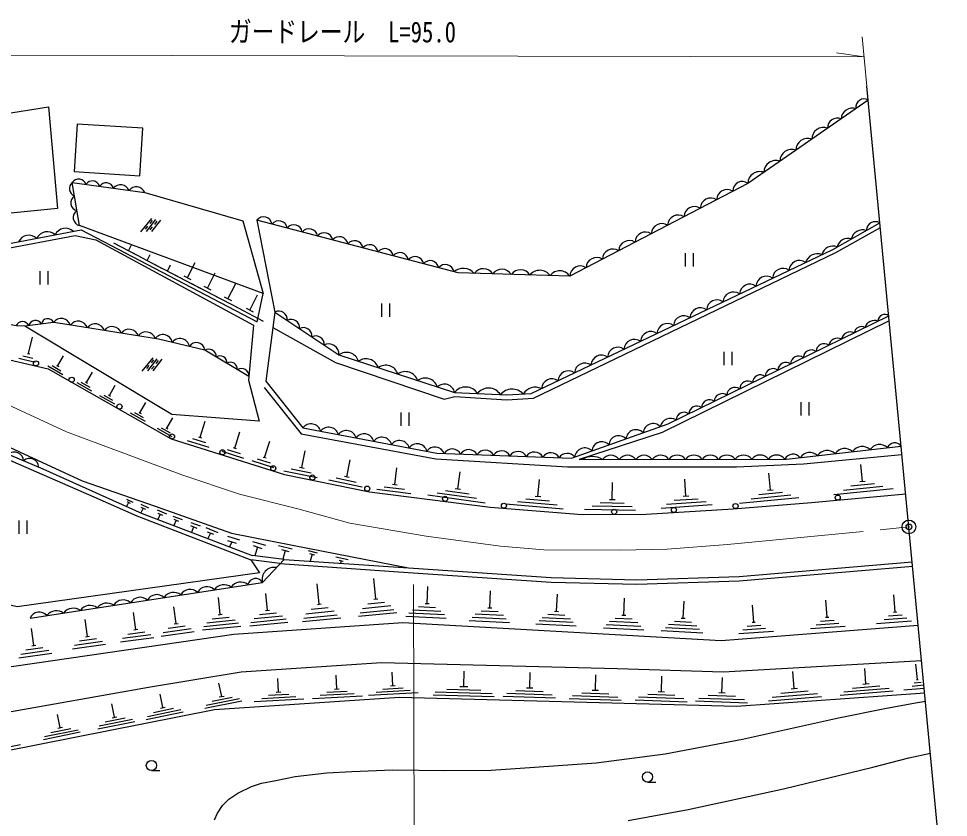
# Model space of a CAD drawing. Units: millimetres at full size, sheet at 1:1000; details may follow other scales. Extents: x 40000 to 680000, y 20000 to 380000.
# Drawn here: x 448677 to 530513, y 269080 to 339379 of the extents above; entities that cross this region are included whole.
import ezdxf
from ezdxf.enums import TextEntityAlignment as Align

# ---------------------------------------------------------------- set-up
doc = ezdxf.new("R2010")
doc.units = ezdxf.units.MM
doc.header["$LTSCALE"] = 1000
doc.header["$PDMODE"] = 32
doc.header["$PDSIZE"] = 500
doc.linetypes.add('CHAIN', pattern=[18.5, 12, -1.5, 3.5, -1.5])
doc.linetypes.add('DASHED', pattern=[7.5, 6, -1.5])
for name, color, linetype, lineweight in [('M-BGD', 7, 'Continuous', 25), ('M-BMK', 2, 'CHAIN', 13), ('M-BMK-OTRS', 5, 'Continuous', 25), ('M-BMK-SRVR', 3, 'Continuous', 25), ('M-STR-HTXT', 7, 'Continuous', 13)]:
    doc.layers.add(name, color=color, linetype=linetype, lineweight=lineweight)
doc.layers.add('M-OTRS', color=6, linetype='Continuous')
doc.styles.add('ＭＳ ゴシック', font='')
doc.styles.get('ＭＳ ゴシック').set_extended_font_data('MS Gothic')

msp = doc.modelspace()

# ---------------------------------------------------------------- linework, layer by layer
at = {"layer": 'M-BGD'}
for p, q in [((459446, 320618), (460393, 321792)), ((459929, 320648), (460758, 321703)), ((460413, 320638), (461183, 321654)), ((459842, 320838), (460060, 321108)), ((460247, 321340), (460465, 321609)), ((460258, 320780), (460476, 321050)), ((460655, 321273), (460873, 321542)), ((457015, 319643), (459676, 318256)), ((458345, 318950), (458623, 319482)), ((458663, 318784), (461323, 317397)), ((459993, 318091), (460270, 318623)), ((507358, 318731), (507358, 317557)), ((508058, 318731), (508058, 317557)), ((460442, 317857), (463102, 316470)), ((461772, 317163), (462050, 317695)), ((463532, 316584), (464225, 317914)), ((450536, 317165), (450536, 315992)), ((451236, 317165), (451236, 315992)), ((462063, 317011), (464723, 315625)), ((463222, 316746), (463842, 316422)), ((465293, 315666), (465986, 316996)), ((463824, 316093), (466484, 314707)), ((467095, 314727), (467788, 316057)), ((464983, 315828), (465603, 315504)), ((465626, 315154), (468286, 313767)), ((466784, 314888), (467405, 314565)), ((469017, 313724), (469711, 315055)), ((480621, 314299), (480621, 313126)), ((481321, 314299), (481321, 313126)), ((467548, 314152), (470209, 312765)), ((468707, 313886), (469328, 313563)), ((449559, 309896), (449912, 311354)), ((448689, 309489), (450147, 309136)), ((449051, 309710), (449926, 309498)), ((449457, 309920), (449661, 309871)), ((452115, 308800), (452634, 309712)), ((459565, 308365), (460512, 309538)), ((460048, 308394), (460877, 309450)), ((460366, 309086), (460584, 309356)), ((460532, 308384), (461302, 309400)), ((510749, 310063), (510749, 308889)), ((511449, 310063), (511449, 308889)), ((451255, 308806), (452559, 308064)), ((451620, 308840), (452402, 308395)), ((452024, 308852), (452206, 308748)), ((459961, 308584), (460179, 308854)), ((460377, 308527), (460595, 308797)), ((460774, 309019), (460992, 309289)), ((454651, 307356), (455171, 308268)), ((453792, 307362), (455095, 306620)), ((454156, 307396), (454939, 306951)), ((454560, 307408), (454743, 307304)), ((456669, 306208), (457188, 307120)), ((455809, 306214), (457113, 305472)), ((456174, 306248), (456956, 305803)), ((456577, 306260), (456760, 306156)), ((459361, 304675), (459880, 305588)), ((517531, 305631), (517531, 304458)), ((518231, 305631), (518231, 304458)), ((458501, 304681), (459805, 303939)), ((458866, 304715), (459648, 304270)), ((459270, 304727), (459452, 304623)), ((482316, 304719), (482316, 303545)), ((483016, 304719), (483016, 303545)), ((461733, 303325), (462252, 304238)), ((464648, 302534), (465096, 303965)), ((460873, 303331), (462177, 302589)), ((461238, 303365), (462020, 302920)), ((461642, 303377), (461824, 303273)), ((467699, 301578), (468147, 303010)), ((463514, 302260), (465423, 301662)), ((463985, 302427), (465131, 302068)), ((464514, 302576), (464781, 302492)), ((470327, 300755), (470776, 302187)), ((466565, 301305), (468474, 300707)), ((467037, 301471), (468182, 301113)), ((467565, 301620), (467833, 301536)), ((473604, 299870), (473903, 301340)), ((469194, 300481), (471102, 299884)), ((469665, 300648), (470810, 300290)), ((470194, 300797), (470461, 300713)), ((477564, 299066), (477863, 300536)), ((472015, 299581), (474955, 298984)), ((472662, 299756), (474426, 299397)), ((473398, 299912), (473810, 299829)), ((481781, 298365), (481972, 299853)), ((522948, 298655), (522800, 300147)), ((475975, 298776), (478915, 298179)), ((476623, 298951), (478386, 298592)), ((477358, 299107), (477770, 299024)), ((487339, 298002), (487542, 299489)), ((494387, 297330), (494515, 298825)), ((507413, 297357), (507309, 298853)), ((514845, 297895), (514697, 299387)), ((480217, 297960), (483193, 297580)), ((480851, 298182), (482636, 297953)), ((481573, 298392), (481990, 298338)), ((487096, 298035), (487582, 297969)), ((500925, 297066), (500951, 298566)), ((514601, 297871), (515089, 297919)), ((520420, 297500), (525654, 298019)), ((521266, 297885), (524749, 298230)), ((521933, 298253), (524023, 298460)), ((522704, 298631), (523192, 298679)), ((458180, 297081), (458725, 296820)), ((484698, 297455), (489737, 296767)), ((485524, 297645), (488992, 297171)), ((486258, 297847), (488339, 297563)), ((493316, 297121), (495408, 296942)), ((494143, 297351), (494631, 297309)), ((500680, 297070), (501170, 297062)), ((506386, 296985), (508481, 297130)), ((507168, 297340), (507657, 297373)), ((512123, 296721), (517356, 297239)), ((513163, 297125), (516645, 297470)), ((513830, 297493), (515919, 297700)), ((458357, 296805), (458178, 296454)), ((458220, 296871), (458493, 296740)), ((459437, 296632), (460106, 296313)), ((459437, 296389), (459841, 296200)), ((459639, 296294), (459442, 295886)), ((491567, 296668), (496597, 296238)), ((492593, 296881), (496080, 296583)), ((499165, 296496), (502665, 296436)), ((499870, 296784), (501970, 296748)), ((505230, 296303), (509720, 296614)), ((505708, 296637), (509200, 296879)), ((460865, 296155), (461692, 295796)), ((461140, 295777), (460927, 295309)), ((460941, 295862), (461338, 295691)), ((462257, 295591), (463066, 295291)), ((498486, 296208), (502961, 296131)), ((448710, 295202), (448710, 294028)), ((449410, 295202), (449410, 294028)), ((462336, 295330), (462747, 295164)), ((462541, 295247), (462337, 294767)), ((463815, 294757), (464353, 294544)), ((463825, 295043), (464644, 294737)), ((464084, 294650), (463903, 294165)), ((465170, 294603), (466218, 294148)), ((465278, 294218), (465841, 293994)), ((465559, 294106), (465337, 293615)), ((467063, 293828), (468128, 293522)), ((467068, 293443), (467812, 293211)), ((467440, 293327), (467244, 292882)), ((469269, 293363), (470399, 293038)), ((469313, 293013), (470093, 292757)), ((471554, 293000), (472763, 292719)), ((469703, 292885), (469455, 292093)), ((471816, 292650), (472457, 292482)), ((472136, 292566), (471943, 291798)), ((474154, 292569), (474968, 292362)), ((474277, 292293), (474730, 292178)), ((474504, 292236), (474343, 291631)), ((476589, 292012), (477698, 291783)), ((476881, 291708), (477236, 291629)), ((477059, 291669), (477011, 291450)), ((480114, 288311), (479938, 290103)), ((475144, 287844), (474967, 289635)), ((484633, 287899), (484702, 289397)), ((490141, 287525), (490212, 289023)), ((466423, 286935), (466276, 288428)), ((470592, 287296), (470444, 288789)), ((479940, 288294), (480289, 288329)), ((496031, 287223), (496101, 288721)), ((501948, 286883), (502018, 288381)), ((507160, 286614), (507245, 288111)), ((519840, 286698), (519733, 288194)), ((525824, 287166), (525716, 288662)), ((462544, 286132), (462338, 287618)), ((470417, 287279), (470766, 287313)), ((473970, 287005), (476458, 287250)), ((474433, 287412), (475925, 287560)), ((474970, 287827), (475318, 287861)), ((478731, 287090), (481709, 287384)), ((478941, 287472), (481429, 287718)), ((479403, 287880), (480896, 288027)), ((483356, 287357), (485853, 287241)), ((483869, 287634), (485368, 287564)), ((484458, 287907), (484807, 287891)), ((489378, 287261), (490876, 287190)), ((489967, 287533), (490316, 287517)), ((513379, 286259), (513271, 287755)), ((454748, 285007), (454542, 286492)), ((458989, 285612), (458783, 287098)), ((465238, 286216), (467726, 286461)), ((465706, 286563), (467199, 286711)), ((466249, 286918), (466597, 286953)), ((469120, 286247), (472240, 286554)), ((469406, 286576), (471894, 286822)), ((469875, 286924), (471367, 287071)), ((473666, 286312), (477035, 286644)), ((473789, 286625), (476711, 286913)), ((478604, 286776), (481972, 287108)), ((482756, 286785), (486304, 286617)), ((483014, 287073), (486167, 286926)), ((488606, 286696), (491592, 286555)), ((488865, 286984), (491362, 286867)), ((494754, 286682), (497251, 286564)), ((495267, 286958), (496766, 286888)), ((495856, 287231), (496206, 287214)), ((501184, 286618), (502683, 286548)), ((501773, 286891), (502123, 286874)), ((506986, 286624), (507335, 286604)), ((519263, 286355), (520460, 286441)), ((519701, 286688), (519980, 286708)), ((524870, 286496), (526864, 286639)), ((525247, 286824), (526444, 286910)), ((525684, 287156), (525964, 287176)), ((450016, 284214), (449810, 285699)), ((458816, 285588), (459163, 285636)), ((461388, 285366), (463865, 285709)), ((461843, 285732), (463328, 285938)), ((462371, 286108), (462718, 286156)), ((464869, 285576), (468237, 285909)), ((464991, 285890), (468031, 286190)), ((469016, 285935), (472384, 286267)), ((488340, 286409), (491888, 286241)), ((494204, 286107), (497752, 285940)), ((494487, 286394), (497489, 286253)), ((500149, 285766), (503697, 285599)), ((500382, 286056), (503429, 285912)), ((500671, 286342), (503168, 286224)), ((505627, 285799), (508592, 285632)), ((505879, 286085), (508375, 285944)), ((506395, 286357), (507892, 286272)), ((512424, 285589), (514419, 285732)), ((512802, 285917), (513999, 286003)), ((513239, 286249), (513518, 286269)), ((518369, 285690), (521441, 285910)), ((518886, 286028), (520881, 286171)), ((524185, 286146), (527258, 286367)), ((454046, 284607), (455532, 284812)), ((454575, 284983), (454921, 285031)), ((457656, 284519), (460570, 284923)), ((457833, 284846), (460310, 285189)), ((458287, 285212), (459773, 285418)), ((461211, 285039), (464125, 285442)), ((505239, 285520), (508887, 285315)), ((512054, 285262), (515127, 285482)), ((449314, 283814), (450800, 284019)), ((449843, 284190), (450189, 284238)), ((453414, 283913), (456328, 284317)), ((453592, 284241), (456068, 284584)), ((448683, 283120), (451597, 283524)), ((448860, 283448), (451337, 283791)), ((527783, 281223), (527655, 282567)), ((476697, 280388), (476632, 281586)), ((481620, 280662), (481555, 281861)), ((487863, 280596), (487902, 281945)), ((493661, 280485), (493709, 281834)), ((499445, 280280), (499492, 281629)), ((516939, 280420), (516821, 281915)), ((523254, 280831), (523147, 282177)), ((466550, 279721), (466312, 280897)), ((471558, 280114), (471494, 281312)), ((505254, 280150), (505302, 281499)), ((510573, 280057), (510621, 281406)), ((522975, 280809), (523533, 280853)), ((527337, 280638), (528332, 280733)), ((527510, 280926), (528108, 280983)), ((527714, 281217), (527853, 281230)), ((461386, 278738), (461148, 279915)), ((470672, 279826), (472469, 279922)), ((471348, 280102), (471768, 280125)), ((475224, 279829), (478220, 279989)), ((475811, 280100), (477608, 280196)), ((476487, 280377), (476906, 280399)), ((479461, 279826), (483855, 280061)), ((480147, 280103), (483143, 280263)), ((480734, 280375), (482531, 280471)), ((481410, 280651), (481829, 280674)), ((485349, 280128), (490346, 279984)), ((486356, 280369), (489355, 280283)), ((487513, 280606), (488213, 280586)), ((491643, 280016), (495641, 279875)), ((492452, 280258), (494851, 280173)), ((493381, 280495), (493941, 280475)), ((498236, 280052), (500635, 279968)), ((499165, 280290), (499725, 280270)), ((504046, 279922), (506444, 279838)), ((504974, 280160), (505534, 280140)), ((510293, 280067), (510853, 280047)), ((514993, 279664), (518981, 279980)), ((515767, 280026), (518159, 280216)), ((516660, 280398), (517218, 280442)), ((520981, 279838), (525655, 280209)), ((521303, 280134), (525291, 280451)), ((522079, 280467), (524472, 280657)), ((526595, 280296), (528390, 280468)), ((457129, 277896), (456892, 279072)), ((465071, 278688), (468314, 279343)), ((465175, 278954), (468115, 279548)), ((465715, 279308), (467480, 279664)), ((466344, 279680), (466756, 279763)), ((469400, 279277), (473793, 279512)), ((470086, 279554), (473081, 279714)), ((474538, 279551), (478932, 279787)), ((485160, 279863), (490520, 279709)), ((491340, 279756), (495925, 279595)), ((497124, 279551), (501709, 279390)), ((497427, 279811), (501425, 279670)), ((502933, 279421), (507518, 279259)), ((503237, 279681), (507234, 279540)), ((508252, 279328), (512837, 279166)), ((508555, 279588), (512553, 279446)), ((509364, 279829), (511763, 279745)), ((514673, 279338), (519348, 279708)), ((459907, 277705), (463150, 278361)), ((460010, 277971), (462951, 278565)), ((460551, 278325), (462315, 278682)), ((461180, 278697), (461591, 278780)), ((452344, 276974), (452106, 278150)), ((455650, 276862), (458894, 277518)), ((455754, 277128), (458695, 277722)), ((456295, 277482), (458059, 277839)), ((456924, 277854), (457335, 277937)), ((450969, 276207), (453909, 276801)), ((451509, 276561), (453273, 276917)), ((452138, 276933), (452550, 277016)), ((450865, 275941), (454108, 276596)), ((445597, 274840), (448841, 275496)), ((460364, 273196), (461114, 273196)), ((504026, 272189), (504776, 272189))]:
    msp.add_line(p, q, dxfattribs=at)
at = {"layer": 'M-BGD', "linetype": 'DASHED'}
for p, q in [((471681, 291411), (469106, 291757)), ((472036, 291787), (469230, 292119))]:
    msp.add_line(p, q, dxfattribs=at)
at = {"layer": 'M-BGD'}
for points in [[(427775, 324909), (438340, 325980), (437984, 329490), (451319, 331610), (452101, 322653), (439445, 321413), (439534, 320505), (435783, 320189), (435721, 320925), (431538, 320573), (431428, 321878), (428267, 321612)], [(453569, 325914), (459351, 325547), (459616, 329724), (453835, 330092)], [(436558, 302306), (444715, 301890), (455291, 297286), (459076, 295620), (469106, 291757), (469881, 290615), (448545, 287609), (446167, 288183), (442162, 292749), (438873, 298900), (438190, 300154)]]:
    msp.add_lwpolyline(points, close=True, dxfattribs=at)
for points in [[(523453, 332209), (512872, 324876), (497182, 316711), (487362, 316994), (469650, 321646)], [(454035, 321161), (453402, 324948), (459778, 324063), (468400, 321572), (470211, 315190)], [(469650, 321646), (471239, 313550), (470443, 307471)], [(454182, 320782), (469679, 312703), (470211, 315190), (454035, 321161)], [(471063, 312203), (476568, 309100), (486121, 305897), (487059, 306132), (491635, 305823), (493990, 305982), (520599, 318792), (524524, 320992)], [(471239, 313550), (476862, 309789), (487051, 306465), (491648, 306257), (493792, 306378), (520330, 319067), (524485, 321398)], [(426056, 320674), (428924, 318582), (439658, 318018), (454182, 320782)], [(428861, 317664), (439054, 317143), (439955, 317719), (453666, 320295), (455465, 319895), (469339, 312389), (468920, 307558), (469862, 303947), (462158, 304539), (449233, 312299)], [(468949, 307893), (465060, 310199), (460995, 311173), (452910, 312462), (451752, 312645), (449233, 312299), (448487, 312327), (437742, 314222), (433341, 314324), (429522, 316222)], [(470443, 307471), (473702, 303358), (485498, 301140), (497326, 300689), (505843, 303711), (525265, 313223)], [(525306, 312790), (505307, 302967), (498002, 300569)], [(434899, 312366), (451269, 308556), (462110, 302385), (472093, 299259), (479559, 297742), (490184, 296384), (498271, 295730), (503919, 295761), (511583, 296242), (518478, 296780), (526758, 297570)], [(470280, 306928), (473540, 302842), (485410, 300647), (497000, 299929), (511866, 299929), (517751, 300200), (526428, 301028)], [(411201, 290937), (433374, 304915), (440158, 304171), (444808, 303074), (454270, 298703), (460697, 296467), (467415, 294109), (472774, 293038), (482991, 291045)], [(435021, 303298), (440696, 302918), (445091, 302153), (450801, 299764)], [(498002, 300569), (516265, 300600), (526358, 301764)], [(450801, 299764), (459555, 295836), (469230, 292119)], [(449690, 286611), (470133, 289766), (472036, 291787)], [(471681, 291411), (482964, 290646), (495538, 289781), (503102, 289599), (512106, 289893), (527368, 291183)], [(472036, 291787), (482991, 291045), (495556, 290181), (503101, 289999), (512083, 290293), (527330, 291581)], [(417280, 276194), (446815, 282195), (467611, 285205), (482496, 286231), (510521, 284646), (527862, 286008)], [(410538, 273626), (412653, 272961), (416310, 272705), (435271, 276149), (460109, 280544), (468256, 281900), (480625, 282722), (501381, 282176), (510696, 281899), (528160, 282878)], [(410538, 273626), (412651, 270449), (428879, 271244), (465924, 278565), (482198, 279657), (511867, 278857), (528430, 280047)], [(465918, 268855), (466184, 269446), (466637, 270136), (467179, 270677), (467968, 271209), (469172, 271804), (470069, 272099), (471321, 272326), (473026, 272670), (475808, 272997), (477999, 273125), (481626, 273273), (486153, 273194), (490273, 273233), (494082, 273509), (499503, 273884), (505589, 274682), (512403, 275954), (520854, 277838), (524910, 278677), (527610, 279150), (528500, 279315)], [(502315, 268805), (507620, 269778), (515991, 271596), (523866, 273507), (527041, 274311), (528938, 274720)]]:
    msp.add_lwpolyline(points, dxfattribs=at)
for centre, radius in [((450207, 309034), 225), ((453349, 307601), 225), ((457555, 305237), 225), ((462178, 302600), 225), ((466613, 301211), 225), ((471091, 299809), 225), ((474541, 298991), 225), ((479362, 298011), 225), ((486213, 297118), 225), ((520770, 297225), 225), ((491393, 296512), 225), ((506352, 296139), 225), ((511778, 296483), 225), ((501094, 295971), 225), ((460364, 273646), 450), ((504026, 272639), 450)]:
    msp.add_circle(centre, radius, dxfattribs=at)
for centre, radius, start, end in [((523085, 331597), 714, 58.91807, 190.52498), ((522091, 330484), 1025, 73.49206, 175.95099), ((520737, 329771), 853, 67.08043, 182.36262), ((519522, 328761), 1040, 69.58825, 179.8548), ((518120, 327789), 1040, 69.58825, 179.8548), ((516717, 326817), 1040, 69.58825, 179.8548), ((515315, 325845), 1040, 69.58825, 179.8548), ((513912, 324873), 1040, 69.58825, 179.8548), ((453831, 324413), 686, 128.72378, 250.26849), ((453966, 324595), 666, 16.22753, 147.9784), ((455171, 324428), 666, 16.22753, 147.9784), ((456375, 324261), 666, 16.22753, 147.9784), ((512372, 324221), 824, 52.62571, 182.35918), ((457653, 323934), 819, 22.92806, 141.27787), ((459043, 323796), 783, 19.98918, 144.21675), ((511043, 323406), 931, 57.08882, 177.89607), ((453978, 323170), 708, 122.3494, 256.64286), ((509607, 322658), 931, 57.08882, 177.89607), ((454209, 321869), 729, 122.8052, 256.18707), ((508170, 321910), 931, 57.08882, 177.89607), ((470241, 321183), 751, 8.65365, 141.9132), ((506733, 321163), 931, 57.08882, 177.89607), ((452804, 319915), 1010, 46.74207, 154.80717), ((471574, 320833), 751, 8.65365, 141.9132), ((472907, 320483), 751, 8.65365, 141.9132), ((474240, 320133), 751, 8.65365, 141.9132), ((505296, 320415), 931, 57.08882, 177.89607), ((524082, 320715), 793, 59.47694, 179.10654), ((449591, 319304), 1010, 46.74207, 154.80717), ((451198, 319610), 1010, 46.74207, 154.80717), ((475572, 319783), 751, 8.65365, 141.9132), ((476905, 319433), 751, 8.65365, 141.9132), ((503860, 319667), 931, 57.08882, 177.89607), ((521648, 319095), 943, 70.44756, 168.13592), ((522958, 319764), 1019, 71.05036, 167.53312), ((478238, 319083), 751, 8.65365, 141.9132), ((479571, 318733), 751, 8.65365, 141.9132), ((502423, 318920), 931, 57.08882, 177.89607), ((520359, 318348), 1010, 68.74577, 164.62145), ((480904, 318383), 751, 8.65365, 141.9132), ((482237, 318033), 751, 8.65365, 141.9132), ((483569, 317683), 751, 8.65365, 141.9132), ((499549, 317424), 931, 57.08882, 177.89607), ((500986, 318172), 931, 57.08882, 177.89607), ((518999, 317559), 1126, 69.90764, 161.20188), ((484902, 317333), 751, 8.65365, 141.9132), ((486235, 316983), 751, 8.65365, 141.9132), ((498113, 316677), 931, 57.08882, 177.89607), ((517399, 317173), 920, 54.48324, 176.62628), ((487805, 316100), 1294, 41.22262, 129.76568), ((489581, 316390), 980, 31.77973, 144.9112), ((491215, 316343), 980, 31.77973, 144.9112), ((492850, 316296), 980, 31.77973, 144.9112), ((494553, 316112), 1117, 35.50757, 141.18336), ((496305, 316134), 1050, 33.31371, 143.37722), ((515947, 316479), 920, 54.48324, 176.62628), ((513043, 315090), 920, 54.48324, 176.62628), ((514495, 315785), 920, 54.48324, 176.62628), ((511591, 314396), 920, 54.48324, 176.62628), ((510139, 313702), 920, 54.48324, 176.62628), ((471584, 312890), 745, 354.8382, 117.59221), ((508686, 313007), 920, 54.48324, 176.62628), ((449019, 312102), 606, 23.74434, 157.71377), ((450161, 312226), 599, 27.1169, 168.50333), ((451244, 312419), 556, 23.90251, 171.71772), ((452435, 312129), 856, 19.06073, 142.95954), ((453927, 311893), 856, 19.06073, 142.95954), ((472671, 312163), 745, 354.8382, 117.59221), ((507234, 312313), 920, 54.48324, 176.62628), ((524017, 311917), 892, 70.53714, 161.65253), ((524913, 312738), 599, 54.09737, 178.0923), ((455419, 311657), 856, 19.06073, 142.95954), ((456911, 311421), 856, 19.06073, 142.95954), ((458403, 311185), 856, 19.06073, 142.95954), ((459896, 310949), 856, 19.06073, 142.95954), ((473758, 311436), 745, 354.8382, 117.59221), ((504330, 310924), 920, 54.48324, 176.62628), ((505782, 311619), 920, 54.48324, 176.62628), ((521890, 310990), 813, 65.99325, 166.19643), ((522862, 311625), 650, 61.66235, 170.52732), ((461378, 310736), 834, 10.26347, 143.84801), ((462877, 310382), 844, 9.59116, 143.44824), ((474844, 310709), 745, 354.8382, 117.59221), ((502878, 310230), 920, 54.48324, 176.62628), ((520768, 310446), 809, 65.68696, 166.50271), ((464334, 310151), 727, 3.77993, 149.25947), ((465404, 309619), 674, 357.99558, 120.66961), ((475962, 309855), 902, 355.75743, 116.67298), ((501426, 309536), 920, 54.48324, 176.62628), ((518448, 309513), 707, 54.22701, 177.96266), ((519568, 310062), 707, 54.22701, 177.96266), ((466418, 309112), 591, 353.56407, 125.10112), ((477525, 308884), 1122, 17.58642, 126.28347), ((479259, 308319), 1122, 17.58642, 126.28347), ((499974, 308841), 920, 54.48324, 176.62628), ((517328, 308965), 707, 54.22701, 177.96266), ((467318, 308509), 622, 358.37846, 120.28673), ((468290, 307931), 660, 356.70928, 121.9559), ((480992, 307754), 1122, 17.58642, 126.28347), ((498522, 308147), 920, 54.48324, 176.62628), ((515089, 307868), 707, 54.22701, 177.96266), ((516208, 308416), 707, 54.22701, 177.96266), ((482725, 307188), 1122, 17.58642, 126.28347), ((484459, 306623), 1122, 17.58642, 126.28347), ((497070, 307453), 920, 54.48324, 176.62628), ((513969, 307319), 707, 54.22701, 177.96266), ((486154, 306296), 913, 10.63664, 133.23326), ((488029, 305744), 1215, 31.23872, 143.5794), ((494159, 305683), 1253, 64.42841, 148.41664), ((495618, 306759), 920, 54.48324, 176.62628), ((511729, 306223), 707, 54.22701, 177.96266), ((512849, 306771), 707, 54.22701, 177.96266), ((490045, 305652), 1215, 31.23872, 143.5794), ((492112, 305455), 1319, 42.02745, 141.1858), ((510610, 305674), 707, 54.22701, 177.96266), ((508370, 304577), 707, 54.22701, 177.96266), ((509490, 305126), 707, 54.22701, 177.96266), ((507250, 304029), 707, 54.22701, 177.96266), ((474410, 302835), 881, 15.16488, 143.5356), ((504519, 302862), 875, 43.64295, 175.42155), ((506060, 303259), 931, 58.63939, 167.19602), ((475969, 302542), 881, 15.16488, 143.5356), ((477528, 302249), 881, 15.16488, 143.5356), ((479087, 301956), 881, 15.16488, 143.5356), ((503014, 302328), 875, 43.64295, 175.42155), ((480645, 301662), 881, 15.16488, 143.5356), ((482204, 301369), 881, 15.16488, 143.5356), ((500004, 301260), 875, 43.64295, 175.42155), ((501509, 301794), 875, 43.64295, 175.42155), ((525799, 301330), 708, 37.82906, 155.32794), ((448304, 300419), 811, 3.62239, 130.97009), ((483763, 301076), 881, 15.16488, 143.5356), ((485321, 300783), 881, 22.19388, 143.5356), ((486844, 300671), 835, 27.78714, 147.84638), ((488290, 300616), 835, 27.78714, 147.84638), ((489736, 300561), 835, 27.78714, 147.84638), ((491182, 300506), 835, 27.78714, 147.84638), ((492628, 300451), 835, 27.78714, 147.84638), ((494074, 300396), 835, 27.78714, 147.84638), ((495520, 300341), 835, 27.78714, 147.84638), ((498499, 300726), 875, 43.64295, 175.42155), ((518309, 300166), 1021, 47.26402, 145.89299), ((519848, 300344), 1021, 47.26402, 145.89299), ((521386, 300521), 1021, 47.26402, 145.89299), ((522924, 300698), 1021, 47.26402, 145.89299), ((524462, 300876), 1021, 47.26402, 145.89299), ((449644, 299858), 811, 3.62239, 130.97009), ((496966, 300286), 835, 37.67899, 147.84638), ((499184, 299215), 1623, 56.74466, 123.45169), ((500804, 300049), 899, 35.83927, 144.35708), ((502264, 300051), 899, 35.83927, 144.35708), ((503723, 300054), 899, 35.83927, 144.35708), ((505182, 300056), 899, 35.83927, 144.35708), ((506641, 300059), 899, 35.83927, 144.35708), ((508101, 300061), 899, 35.83927, 144.35708), ((509560, 300064), 899, 35.83927, 144.35708), ((511019, 300066), 899, 35.83927, 144.35708), ((512478, 300069), 899, 35.83927, 144.35708), ((513938, 300071), 899, 35.83927, 144.35708), ((515397, 300074), 899, 35.83927, 144.35708), ((516838, 300250), 794, 37.97588, 153.83627), ((471165, 290022), 1063, 79.55656, 193.90704), ((468225, 288770), 1019, 51.6957, 145.85209), ((469537, 289397), 702, 31.73911, 165.80869), ((462322, 287894), 995, 50.21931, 147.32848), ((463784, 288201), 944, 46.56758, 150.98022), ((465254, 288462), 924, 44.9155, 152.63229), ((466749, 288550), 1013, 51.3618, 146.186), ((457893, 287254), 968, 48.342, 149.20579), ((459367, 287486), 964, 48.1106, 149.43719), ((460835, 287749), 942, 46.44047, 151.10732), ((452016, 286215), 1055, 53.77049, 143.77731), ((453496, 286404), 1083, 55.23429, 142.3135), ((454956, 286726), 1016, 51.54602, 146.00178), ((456448, 286839), 1098, 55.98022, 141.56757), ((450497, 286275), 874, 40.1922, 157.35559)]:
    msp.add_arc(centre, radius, start, end, dxfattribs=at)
at = {"layer": 'M-BMK'}
msp.add_lwpolyline([(446812, 305812), (452881, 303005), (463050, 299227), (468122, 297513), (473254, 296240), (477827, 294962), (484544, 293845), (491083, 292955), (494907, 292624), (501620, 292589), (505751, 292683), (511073, 293089), (527037, 294648)], dxfattribs=at)
at = {"layer": 'M-BMK-OTRS'}
msp.add_line((530513, 258217), (523335, 333447), dxfattribs=at)
at = {"layer": 'M-BMK-SRVR'}
msp.add_circle((527037, 294648), 600, dxfattribs=at)
at = {"layer": 'M-OTRS'}
msp.add_point((527037, 294648), dxfattribs=at)
at = {"layer": 'M-STR-HTXT'}
for p, q in [((522932, 337763), (523335, 333447)), ((523096, 336007), (520666, 336354)), ((431261, 336200), (523096, 336007)), ((483441, 289574), (483524, 240123))]:
    msp.add_line(p, q, dxfattribs=at)

# ---------------------------------------------------------------- texts
at = {"layer": 'M-STR-HTXT', "style": 'ＭＳ ゴシック', "width": 0.8}
msp.add_text('ガードレール\u3000L=95.0', height=1833, rotation=359.88, dxfattribs=at).set_placement((477180, 336752), align=Align.BOTTOM_CENTER)

doc.saveas('drawing.dxf')
